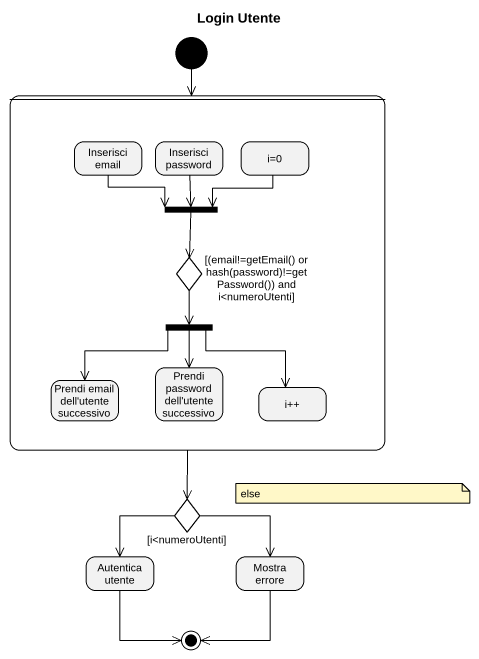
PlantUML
@startuml
title Login Utente
hide empty description
state " " as state1 {
  state "Inserisci email" as Inserisci_email
  state "Inserisci password" as Inserisci_password
  state "i=0" as i_0
  state fork1 <<join>>
  state "[(email!=getEmail() or hash(password)!=getPassword()) and i<numeroUtenti]" as email_getEmail_or_hash <<choice>>
  state fork2 <<fork>>
  state "Prendi email dell'utente successivo" as Prendi_email_dell_utente
  state "Prendi password dell'utente successivo" as Prendi_password_dell_utente
  state "i++" as i
}
state "[i<numeroUtenti]" as i_numeroUtenti <<choice>>
state "Autentica utente" as Autentica_utente
state "Mostra errore" as Mostra_errore
[*] --> state1
state1 --> i_numeroUtenti
Inserisci_email --> fork1
Inserisci_password --> fork1
i_0 --> fork1
fork1 --> email_getEmail_or_hash
email_getEmail_or_hash --> fork2
fork2 --> Prendi_email_dell_utente
fork2 --> Prendi_password_dell_utente
fork2 --> i
i_numeroUtenti --> Autentica_utente
i_numeroUtenti --> Mostra_errore
Autentica_utente --> [*]
Mostra_errore --> [*]
note as N1
  else
end note
@enduml
